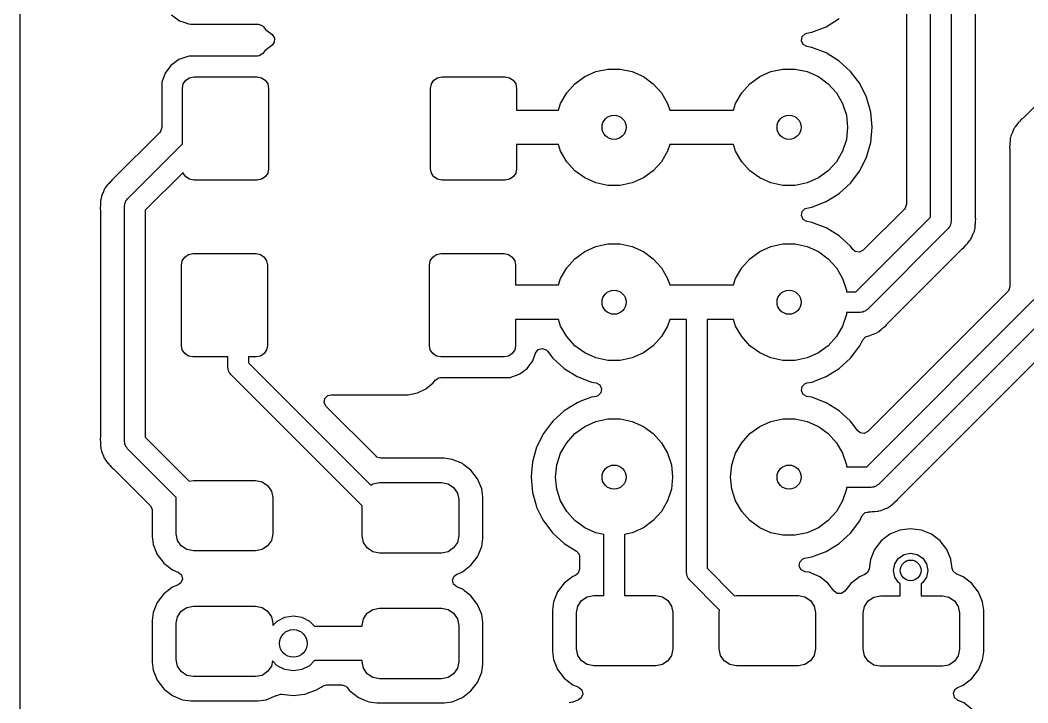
# Model space of a CAD drawing. Extents: x 0.22 to 1.78, y 0.22 to 2.18.
# Drawn here: x 0.222 to 0.798, y 0.551 to 0.942 of the extents above; entities that cross this region are included whole.
import ezdxf

# ---------------------------------------------------------------- set-up
doc = ezdxf.new("R2010")
doc.units = 0
doc.header["$MEASUREMENT"] = 0
doc.layers.add('BLACK', color=7, linetype='CONTINUOUS')

msp = doc.modelspace()

# ---------------------------------------------------------------- linework, layer by layer
at = {"layer": 'BLACK', "linetype": 'CONTINUOUS'}
for p, q in [((0.221831, 0.298871), (0.221831, 1.36125)), ((0.742126, 0.829218), (0.742126, 1.08693)), ((0.753937, 1.08354), (0.753937, 0.826772)), ((0.728327, 1.08229), (0.728327, 0.836548)), ((0.767736, 0.829309), (0.767736, 1.07548)), ((0.954547, 1.04541), (0.794947, 0.885806)), ((0.30837, 0.944722), (0.312831, 0.941429)), ((0.312831, 0.941429), (0.312831, 0.941429)), ((0.312831, 0.941429), (0.315323, 0.940557)), ((0.315323, 0.940557), (0.318064, 0.939598)), ((0.318064, 0.939598), (0.318064, 0.939598)), ((0.318064, 0.939598), (0.318064, 0.939598)), ((0.318064, 0.939598), (0.318064, 0.939598)), ((0.318064, 0.939598), (0.319307, 0.939482)), ((0.319307, 0.939482), (0.357826, 0.939482)), ((0.357826, 0.939482), (0.360117, 0.938737)), ((0.360117, 0.938737), (0.360874, 0.938014)), ((0.682378, 0.938022), (0.689825, 0.942633)), ((0.360874, 0.938014), (0.362114, 0.936458)), ((0.362114, 0.936458), (0.362114, 0.936458)), ((0.362114, 0.936458), (0.365798, 0.93352)), ((0.365798, 0.93352), (0.367125, 0.93151)), ((0.668752, 0.932377), (0.670502, 0.934032)), ((0.670502, 0.934032), (0.671458, 0.934343)), ((0.671458, 0.934343), (0.67421, 0.934858)), ((0.67421, 0.934858), (0.682378, 0.938022)), ((0.365798, 0.927426), (0.361719, 0.924172)), ((0.367017, 0.929103), (0.365798, 0.927426)), ((0.367125, 0.93151), (0.367017, 0.929103)), ((0.668309, 0.930009), (0.668752, 0.932377)), ((0.669343, 0.927833), (0.668309, 0.930009)), ((0.671458, 0.926681), (0.669343, 0.927833)), ((0.360478, 0.922616), (0.358468, 0.921289)), ((0.361719, 0.924172), (0.360478, 0.922616)), ((0.67421, 0.926166), (0.671458, 0.926681)), ((0.682378, 0.923002), (0.67421, 0.926166)), ((0.67421, 0.926166), (0.67421, 0.926166)), ((0.67421, 0.926166), (0.67421, 0.926166)), ((0.689825, 0.918391), (0.682378, 0.923002)), ((0.307976, 0.915908), (0.304684, 0.911447)), ((0.312437, 0.919201), (0.307976, 0.915908)), ((0.307976, 0.915908), (0.307976, 0.915908)), ((0.31767, 0.921032), (0.312437, 0.919201)), ((0.312437, 0.919201), (0.312437, 0.919201)), ((0.318381, 0.921098), (0.31767, 0.921032)), ((0.31767, 0.921032), (0.31767, 0.921032)), ((0.318913, 0.921148), (0.318381, 0.921098)), ((0.357431, 0.921148), (0.318913, 0.921148)), ((0.358468, 0.921289), (0.357431, 0.921148)), ((0.696298, 0.91249), (0.689825, 0.918391)), ((0.304684, 0.911447), (0.302853, 0.906214)), ((0.304684, 0.911447), (0.304684, 0.911447)), ((0.544488, 0.909493), (0.550879, 0.912339)), ((0.550879, 0.912339), (0.557722, 0.913793)), ((0.557722, 0.913793), (0.564718, 0.913793)), ((0.564718, 0.913793), (0.571562, 0.912339)), ((0.571562, 0.912339), (0.577953, 0.909493)), ((0.644488, 0.909493), (0.650879, 0.912339)), ((0.650879, 0.912339), (0.657722, 0.913793)), ((0.657722, 0.913793), (0.664718, 0.913793)), ((0.664718, 0.913793), (0.671562, 0.912339)), ((0.671562, 0.912339), (0.677953, 0.909493)), ((0.701577, 0.9055), (0.696298, 0.91249)), ((0.302853, 0.906214), (0.302736, 0.904971)), ((0.302736, 0.904971), (0.302736, 0.880315)), ((0.302853, 0.906214), (0.302853, 0.906214)), ((0.314567, 0.902756), (0.315066, 0.905267)), ((0.315066, 0.905267), (0.316489, 0.907396)), ((0.316489, 0.907396), (0.318618, 0.908818)), ((0.318618, 0.908818), (0.321129, 0.909318)), ((0.321129, 0.909318), (0.357218, 0.909318)), ((0.357218, 0.909318), (0.359729, 0.908818)), ((0.359729, 0.908818), (0.361858, 0.907396)), ((0.361858, 0.907396), (0.36328, 0.905267)), ((0.36328, 0.905267), (0.363779, 0.902756)), ((0.456299, 0.902756), (0.456799, 0.905267)), ((0.456799, 0.905267), (0.458221, 0.907396)), ((0.458221, 0.907396), (0.46035, 0.908818)), ((0.46035, 0.908818), (0.462861, 0.909318)), ((0.462861, 0.909318), (0.49895, 0.909318)), ((0.49895, 0.909318), (0.501461, 0.908818)), ((0.501461, 0.908818), (0.50359, 0.907396)), ((0.50359, 0.907396), (0.505012, 0.905267)), ((0.505012, 0.905267), (0.505512, 0.902756)), ((0.534147, 0.900182), (0.538828, 0.905381)), ((0.538828, 0.905381), (0.544488, 0.909493)), ((0.577953, 0.909493), (0.583613, 0.905381)), ((0.583613, 0.905381), (0.588294, 0.900182)), ((0.634147, 0.900182), (0.638828, 0.905381)), ((0.638828, 0.905381), (0.644488, 0.909493)), ((0.677953, 0.909493), (0.683613, 0.905381)), ((0.683613, 0.905381), (0.688294, 0.900182)), ((0.705481, 0.897659), (0.701577, 0.9055)), ((0.314567, 0.871016), (0.314567, 0.902756)), ((0.363779, 0.902756), (0.36378, 0.856824)), ((0.456299, 0.856824), (0.456299, 0.902756)), ((0.505512, 0.902756), (0.505512, 0.890354)), ((0.530649, 0.894123), (0.534147, 0.900182)), ((0.588294, 0.900182), (0.591792, 0.894123)), ((0.630649, 0.894123), (0.634147, 0.900182)), ((0.688294, 0.900182), (0.691792, 0.894123)), ((0.529425, 0.890354), (0.530649, 0.894123)), ((0.591792, 0.894123), (0.593016, 0.890354)), ((0.629425, 0.890354), (0.630649, 0.894123)), ((0.691792, 0.894123), (0.693954, 0.887469)), ((0.707879, 0.889234), (0.705481, 0.897659)), ((0.505512, 0.890354), (0.529425, 0.890354)), ((0.593016, 0.890354), (0.629425, 0.890354)), ((0.693954, 0.887469), (0.694685, 0.880512)), ((0.708687, 0.880512), (0.707879, 0.889234)), ((0.791688, 0.882398), (0.790339, 0.880841)), ((0.791775, 0.882506), (0.791688, 0.882398)), ((0.792157, 0.883015), (0.791775, 0.882506)), ((0.792606, 0.883465), (0.792157, 0.883015)), ((0.792701, 0.883567), (0.792606, 0.883465)), ((0.79405, 0.885124), (0.792701, 0.883567)), ((0.794299, 0.885284), (0.79405, 0.885124)), ((0.79405, 0.885124), (0.79405, 0.885124)), ((0.794947, 0.885806), (0.794299, 0.885284)), ((0.301595, 0.877559), (0.275262, 0.851226)), ((0.301992, 0.878024), (0.301595, 0.877559)), ((0.302736, 0.880315), (0.301992, 0.878024)), ((0.694685, 0.880512), (0.693954, 0.873554)), ((0.707879, 0.87179), (0.708687, 0.880512)), ((0.787943, 0.875394), (0.787738, 0.874588)), ((0.787986, 0.875687), (0.787943, 0.875394)), ((0.788841, 0.877561), (0.787986, 0.875687)), ((0.787986, 0.875687), (0.787986, 0.875687)), ((0.788894, 0.877689), (0.788841, 0.877561)), ((0.789614, 0.879619), (0.788894, 0.877689)), ((0.789792, 0.879856), (0.789614, 0.879619)), ((0.789614, 0.879619), (0.789614, 0.879619)), ((0.790217, 0.880572), (0.789792, 0.879856)), ((0.790339, 0.880841), (0.790217, 0.880572)), ((0.283226, 0.839675), (0.314567, 0.871016)), ((0.529425, 0.870669), (0.505512, 0.870669)), ((0.505512, 0.870669), (0.505512, 0.856824)), ((0.530649, 0.866901), (0.529425, 0.870669)), ((0.593016, 0.870669), (0.591792, 0.866901)), ((0.629425, 0.870669), (0.593016, 0.870669)), ((0.630649, 0.866901), (0.629425, 0.870669)), ((0.693954, 0.873554), (0.691792, 0.866901)), ((0.705481, 0.863365), (0.707879, 0.87179)), ((0.787377, 0.870713), (0.78723, 0.868659)), ((0.787382, 0.870852), (0.787377, 0.870713)), ((0.787472, 0.872118), (0.787382, 0.871488)), ((0.787382, 0.871488), (0.787382, 0.870852)), ((0.787487, 0.872256), (0.787472, 0.872118)), ((0.787634, 0.87431), (0.787487, 0.872256)), ((0.787738, 0.874588), (0.787634, 0.87431)), ((0.534147, 0.860842), (0.530649, 0.866901)), ((0.591792, 0.866901), (0.588294, 0.860842)), ((0.634147, 0.860842), (0.630649, 0.866901)), ((0.691792, 0.866901), (0.688294, 0.860842)), ((0.78723, 0.868659), (0.787293, 0.86837)), ((0.787293, 0.86837), (0.787382, 0.867541)), ((0.787382, 0.867541), (0.787382, 0.789304)), ((0.538828, 0.855643), (0.534147, 0.860842)), ((0.588294, 0.860842), (0.583613, 0.855643)), ((0.638828, 0.855643), (0.634147, 0.860842)), ((0.688294, 0.860842), (0.683613, 0.855643)), ((0.701577, 0.855524), (0.705481, 0.863365)), ((0.314984, 0.854729), (0.293307, 0.833053)), ((0.315066, 0.854313), (0.314984, 0.854729)), ((0.316489, 0.852184), (0.315066, 0.854313)), ((0.36328, 0.854313), (0.361858, 0.852184)), ((0.36378, 0.856824), (0.36328, 0.854313)), ((0.456799, 0.854313), (0.456299, 0.856824)), ((0.458221, 0.852184), (0.456799, 0.854313)), ((0.505012, 0.854313), (0.50359, 0.852184)), ((0.505512, 0.856824), (0.505012, 0.854313)), ((0.544488, 0.851531), (0.538828, 0.855643)), ((0.583613, 0.855643), (0.577953, 0.851531)), ((0.644488, 0.851531), (0.638828, 0.855643)), ((0.683613, 0.855643), (0.677953, 0.851531)), ((0.696298, 0.848534), (0.701577, 0.855524)), ((0.272003, 0.847818), (0.270654, 0.846261)), ((0.27209, 0.847926), (0.272003, 0.847818)), ((0.272472, 0.848435), (0.27209, 0.847926)), ((0.272921, 0.848885), (0.272472, 0.848435)), ((0.273016, 0.848987), (0.272921, 0.848885)), ((0.274365, 0.850544), (0.273016, 0.848987)), ((0.274614, 0.850704), (0.274365, 0.850544)), ((0.274365, 0.850544), (0.274365, 0.850544)), ((0.275262, 0.851226), (0.274614, 0.850704)), ((0.318618, 0.850762), (0.316489, 0.852184)), ((0.321129, 0.850263), (0.318618, 0.850762)), ((0.357218, 0.850263), (0.321129, 0.850263)), ((0.359729, 0.850762), (0.357218, 0.850263)), ((0.361858, 0.852184), (0.359729, 0.850762)), ((0.46035, 0.850762), (0.458221, 0.852184)), ((0.462861, 0.850263), (0.46035, 0.850762)), ((0.49895, 0.850263), (0.462861, 0.850263)), ((0.501461, 0.850762), (0.49895, 0.850263)), ((0.50359, 0.852184), (0.501461, 0.850762)), ((0.550879, 0.848685), (0.544488, 0.851531)), ((0.557722, 0.847231), (0.550879, 0.848685)), ((0.564718, 0.847231), (0.557722, 0.847231)), ((0.571562, 0.848685), (0.564718, 0.847231)), ((0.577953, 0.851531), (0.571562, 0.848685)), ((0.650879, 0.848685), (0.644488, 0.851531)), ((0.657722, 0.847231), (0.650879, 0.848685)), ((0.664718, 0.847231), (0.657722, 0.847231)), ((0.671562, 0.848685), (0.664718, 0.847231)), ((0.677953, 0.851531), (0.671562, 0.848685)), ((0.689825, 0.842633), (0.696298, 0.848534)), ((0.268258, 0.840814), (0.268053, 0.840008)), ((0.268301, 0.841107), (0.268258, 0.840814)), ((0.269156, 0.842981), (0.268301, 0.841107)), ((0.268301, 0.841107), (0.268301, 0.841107)), ((0.269209, 0.843109), (0.269156, 0.842981)), ((0.269929, 0.845039), (0.269209, 0.843109)), ((0.270107, 0.845276), (0.269929, 0.845039)), ((0.269929, 0.845039), (0.269929, 0.845039)), ((0.270531, 0.845992), (0.270107, 0.845276)), ((0.270654, 0.846261), (0.270531, 0.845992)), ((0.682378, 0.838022), (0.689825, 0.842633)), ((0.267692, 0.836133), (0.267545, 0.834079)), ((0.267697, 0.836272), (0.267692, 0.836133)), ((0.267787, 0.837538), (0.267697, 0.836908)), ((0.267697, 0.836908), (0.267697, 0.836272)), ((0.267802, 0.837676), (0.267787, 0.837538)), ((0.267949, 0.83973), (0.267802, 0.837676)), ((0.268053, 0.840008), (0.267949, 0.83973)), ((0.281496, 0.835499), (0.281697, 0.83625)), ((0.281496, 0.700886), (0.281496, 0.835499)), ((0.281697, 0.837027), (0.282086, 0.837701)), ((0.281697, 0.83625), (0.281697, 0.837027)), ((0.282086, 0.837701), (0.282287, 0.838451)), ((0.282287, 0.838451), (0.282837, 0.839001)), ((0.282837, 0.839001), (0.283226, 0.839675)), ((0.67421, 0.834858), (0.682378, 0.838022)), ((0.728327, 0.836548), (0.727582, 0.834257)), ((0.267545, 0.834079), (0.267608, 0.83379)), ((0.267608, 0.83379), (0.267697, 0.832961)), ((0.267697, 0.832961), (0.267697, 0.703424)), ((0.293307, 0.833053), (0.293307, 0.703332)), ((0.668309, 0.830009), (0.668752, 0.832377)), ((0.669343, 0.827833), (0.668309, 0.830009)), ((0.668752, 0.832377), (0.670502, 0.834032)), ((0.670502, 0.834032), (0.671457, 0.834343)), ((0.671457, 0.834343), (0.67421, 0.834858)), ((0.699326, 0.786417), (0.742126, 0.829218)), ((0.727185, 0.833792), (0.703589, 0.810196)), ((0.727582, 0.834257), (0.727185, 0.833792)), ((0.767825, 0.828481), (0.767736, 0.829309)), ((0.671458, 0.826681), (0.669343, 0.827833)), ((0.673557, 0.826288), (0.671458, 0.826681)), ((0.67421, 0.826166), (0.673557, 0.826288)), ((0.682378, 0.823002), (0.67421, 0.826166)), ((0.753146, 0.823819), (0.752596, 0.823269)), ((0.753347, 0.82457), (0.753146, 0.823819)), ((0.753736, 0.825243), (0.753347, 0.82457)), ((0.753937, 0.826772), (0.753736, 0.826021)), ((0.753736, 0.826021), (0.753736, 0.825243)), ((0.767484, 0.82254), (0.767631, 0.824596)), ((0.767631, 0.824596), (0.767646, 0.824732)), ((0.767646, 0.824732), (0.767736, 0.825362)), ((0.767736, 0.825998), (0.767741, 0.826137)), ((0.767736, 0.825362), (0.767736, 0.825998)), ((0.767741, 0.826137), (0.76778, 0.826681)), ((0.76778, 0.826681), (0.767888, 0.828192)), ((0.767888, 0.828192), (0.767825, 0.828481)), ((0.689825, 0.818391), (0.682378, 0.823002)), ((0.696298, 0.81249), (0.689825, 0.818391)), ((0.752207, 0.822596), (0.705947, 0.776336)), ((0.752596, 0.823269), (0.752207, 0.822596)), ((0.765504, 0.817231), (0.766224, 0.819162)), ((0.766224, 0.819162), (0.766277, 0.81929)), ((0.766277, 0.81929), (0.767132, 0.821163)), ((0.767132, 0.821163), (0.767175, 0.821456)), ((0.767175, 0.821456), (0.767381, 0.822263)), ((0.767381, 0.822263), (0.767484, 0.82254)), ((0.544488, 0.809493), (0.550879, 0.812339)), ((0.550879, 0.812339), (0.557722, 0.813793)), ((0.557722, 0.813793), (0.564718, 0.813793)), ((0.564718, 0.813793), (0.571562, 0.812339)), ((0.571562, 0.812339), (0.577953, 0.809493)), ((0.644488, 0.809493), (0.650879, 0.812339)), ((0.650879, 0.812339), (0.657722, 0.813793)), ((0.657722, 0.813793), (0.664718, 0.813793)), ((0.664718, 0.813793), (0.671562, 0.812339)), ((0.671562, 0.812339), (0.677953, 0.809493)), ((0.697296, 0.811168), (0.696298, 0.81249)), ((0.761068, 0.811727), (0.762418, 0.813284)), ((0.762418, 0.813284), (0.762511, 0.813384)), ((0.762511, 0.813384), (0.762961, 0.813835)), ((0.762961, 0.813835), (0.763343, 0.814345)), ((0.763343, 0.814345), (0.76343, 0.814452)), ((0.76343, 0.814452), (0.764779, 0.816009)), ((0.764779, 0.816009), (0.764901, 0.816278)), ((0.764901, 0.816278), (0.765327, 0.816994)), ((0.765327, 0.816994), (0.765351, 0.817027)), ((0.765351, 0.817027), (0.765504, 0.817231)), ((0.314476, 0.804217), (0.315898, 0.806346)), ((0.315898, 0.806346), (0.318027, 0.807768)), ((0.318027, 0.807768), (0.320538, 0.808268)), ((0.320538, 0.808268), (0.356627, 0.808268)), ((0.356627, 0.808268), (0.359138, 0.807768)), ((0.359138, 0.807768), (0.361267, 0.806346)), ((0.361267, 0.806346), (0.362689, 0.804217)), ((0.456208, 0.804217), (0.457631, 0.806346)), ((0.457631, 0.806346), (0.459759, 0.807768)), ((0.459759, 0.807768), (0.46227, 0.808268)), ((0.46227, 0.808268), (0.49836, 0.808268)), ((0.49836, 0.808268), (0.500871, 0.807768)), ((0.500871, 0.807768), (0.502999, 0.806346)), ((0.502999, 0.806346), (0.504422, 0.804217)), ((0.538828, 0.805381), (0.544488, 0.809493)), ((0.577953, 0.809493), (0.583613, 0.805381)), ((0.638828, 0.805381), (0.644488, 0.809493)), ((0.677953, 0.809493), (0.683613, 0.805381)), ((0.697723, 0.810603), (0.697296, 0.811168)), ((0.699064, 0.809479), (0.697723, 0.810603)), ((0.701443, 0.809103), (0.699064, 0.809479)), ((0.703589, 0.810196), (0.701443, 0.809103)), ((0.717499, 0.768373), (0.760171, 0.811044)), ((0.760171, 0.811044), (0.760819, 0.811567)), ((0.760819, 0.811567), (0.761068, 0.811727)), ((0.313976, 0.801706), (0.314476, 0.804217)), ((0.313976, 0.755774), (0.313976, 0.801706)), ((0.362689, 0.804217), (0.363189, 0.801706)), ((0.363189, 0.801706), (0.363189, 0.755774)), ((0.455709, 0.801706), (0.456208, 0.804217)), ((0.455709, 0.755774), (0.455709, 0.801706)), ((0.504422, 0.804217), (0.504921, 0.801706)), ((0.504921, 0.801706), (0.504921, 0.790354)), ((0.534147, 0.800182), (0.538828, 0.805381)), ((0.583613, 0.805381), (0.588294, 0.800182)), ((0.634147, 0.800182), (0.638828, 0.805381)), ((0.683613, 0.805381), (0.688294, 0.800182)), ((0.530649, 0.794123), (0.534147, 0.800182)), ((0.588294, 0.800182), (0.591792, 0.794123)), ((0.630649, 0.794123), (0.634147, 0.800182)), ((0.688294, 0.800182), (0.691792, 0.794123)), ((0.504921, 0.790354), (0.529425, 0.790354)), ((0.529425, 0.790354), (0.530649, 0.794123)), ((0.591792, 0.794123), (0.593016, 0.790354)), ((0.593016, 0.790354), (0.629425, 0.790354)), ((0.629425, 0.790354), (0.630649, 0.794123)), ((0.691792, 0.794123), (0.693954, 0.787469)), ((0.787382, 0.789304), (0.786638, 0.787013)), ((0.693954, 0.787469), (0.694064, 0.786417)), ((0.694064, 0.786417), (0.699326, 0.786417)), ((0.78624, 0.786548), (0.7063, 0.706607)), ((0.786638, 0.787013), (0.78624, 0.786548)), ((0.705625, 0.686417), (0.801181, 0.781974)), ((0.693954, 0.773554), (0.691792, 0.766901)), ((0.694064, 0.774606), (0.693954, 0.773554)), ((0.701772, 0.774606), (0.694064, 0.774606)), ((0.702523, 0.774808), (0.701772, 0.774606)), ((0.7033, 0.774808), (0.702523, 0.774808)), ((0.703973, 0.775196), (0.7033, 0.774808)), ((0.704724, 0.775397), (0.703973, 0.775196)), ((0.705274, 0.775947), (0.704724, 0.775397)), ((0.705947, 0.776336), (0.705274, 0.775947)), ((0.811262, 0.775352), (0.712247, 0.676336)), ((0.529425, 0.770669), (0.504921, 0.770669)), ((0.504921, 0.770669), (0.504921, 0.755774)), ((0.530649, 0.766901), (0.529425, 0.770669)), ((0.534147, 0.760842), (0.530649, 0.766901)), ((0.591792, 0.766901), (0.588294, 0.760842)), ((0.593016, 0.770669), (0.591792, 0.766901)), ((0.602559, 0.770669), (0.593016, 0.770669)), ((0.602559, 0.625937), (0.602559, 0.770669)), ((0.629425, 0.770669), (0.61437, 0.770669)), ((0.61437, 0.770669), (0.61437, 0.628383)), ((0.630649, 0.766901), (0.629425, 0.770669)), ((0.634147, 0.760842), (0.630649, 0.766901)), ((0.691792, 0.766901), (0.688294, 0.760842)), ((0.714708, 0.765582), (0.715159, 0.766033)), ((0.715159, 0.766033), (0.715259, 0.766126)), ((0.715259, 0.766126), (0.716817, 0.767475)), ((0.716817, 0.767475), (0.716976, 0.767724)), ((0.716976, 0.767724), (0.717499, 0.768373)), ((0.538828, 0.755643), (0.534147, 0.760842)), ((0.588294, 0.760842), (0.583613, 0.755643)), ((0.638828, 0.755643), (0.634147, 0.760842)), ((0.688294, 0.760842), (0.683613, 0.755643)), ((0.703297, 0.758978), (0.704984, 0.760697)), ((0.704984, 0.760697), (0.705958, 0.761049)), ((0.705958, 0.761049), (0.706003, 0.761059)), ((0.706003, 0.761059), (0.70628, 0.761163)), ((0.706003, 0.761059), (0.706003, 0.761059)), ((0.70628, 0.761163), (0.707087, 0.761369)), ((0.707087, 0.761369), (0.70738, 0.761411)), ((0.70738, 0.761411), (0.709254, 0.762267)), ((0.709254, 0.762267), (0.709382, 0.76232)), ((0.709382, 0.76232), (0.711312, 0.76304)), ((0.711312, 0.76304), (0.711549, 0.763217)), ((0.711549, 0.763217), (0.712266, 0.763642)), ((0.712266, 0.763642), (0.712534, 0.763765)), ((0.712534, 0.763765), (0.714091, 0.765114)), ((0.714091, 0.765114), (0.714199, 0.7652)), ((0.714199, 0.7652), (0.714708, 0.765582)), ((0.723798, 0.668373), (0.819226, 0.7638)), ((0.314476, 0.753263), (0.313976, 0.755774)), ((0.363189, 0.755774), (0.362689, 0.753263)), ((0.456208, 0.753263), (0.455709, 0.755774)), ((0.504921, 0.755774), (0.504422, 0.753263)), ((0.544488, 0.751531), (0.538828, 0.755643)), ((0.583613, 0.755643), (0.577953, 0.751531)), ((0.644488, 0.751531), (0.638828, 0.755643)), ((0.683613, 0.755643), (0.677953, 0.751531)), ((0.696298, 0.748534), (0.701577, 0.755524)), ((0.701577, 0.755524), (0.703297, 0.758978)), ((0.315898, 0.751134), (0.314476, 0.753263)), ((0.318027, 0.749712), (0.315898, 0.751134)), ((0.320538, 0.749213), (0.318027, 0.749712)), ((0.340551, 0.749213), (0.320538, 0.749213)), ((0.340551, 0.743307), (0.340551, 0.749213)), ((0.356627, 0.749213), (0.352362, 0.749213)), ((0.352362, 0.749213), (0.352362, 0.745753)), ((0.359138, 0.749712), (0.356627, 0.749213)), ((0.361267, 0.751134), (0.359138, 0.749712)), ((0.362689, 0.753263), (0.361267, 0.751134)), ((0.457631, 0.751134), (0.456208, 0.753263)), ((0.459759, 0.749712), (0.457631, 0.751134)), ((0.46227, 0.749213), (0.459759, 0.749712)), ((0.49836, 0.749213), (0.46227, 0.749213)), ((0.500871, 0.749712), (0.49836, 0.749213)), ((0.502999, 0.751134), (0.500871, 0.749712)), ((0.504422, 0.753263), (0.502999, 0.751134)), ((0.514804, 0.747083), (0.516338, 0.751466)), ((0.516338, 0.751466), (0.517797, 0.753382)), ((0.517797, 0.753382), (0.520104, 0.754075)), ((0.520104, 0.754075), (0.522378, 0.753279)), ((0.522378, 0.753279), (0.523127, 0.752527)), ((0.523127, 0.752527), (0.526142, 0.748534)), ((0.550879, 0.748685), (0.544488, 0.751531)), ((0.557722, 0.747231), (0.550879, 0.748685)), ((0.571562, 0.748685), (0.564718, 0.747231)), ((0.577953, 0.751531), (0.571562, 0.748685)), ((0.650879, 0.748685), (0.644488, 0.751531)), ((0.657722, 0.747231), (0.650879, 0.748685)), ((0.671562, 0.748685), (0.664718, 0.747231)), ((0.677953, 0.751531), (0.671562, 0.748685)), ((0.340752, 0.742556), (0.340551, 0.743307)), ((0.352362, 0.745753), (0.422203, 0.675912)), ((0.51152, 0.742633), (0.514804, 0.747083)), ((0.514804, 0.747083), (0.514804, 0.747083)), ((0.526142, 0.748534), (0.532616, 0.742633)), ((0.564718, 0.747231), (0.557722, 0.747231)), ((0.664718, 0.747231), (0.657722, 0.747231)), ((0.689825, 0.742633), (0.696298, 0.748534)), ((0.340752, 0.741779), (0.340752, 0.742556)), ((0.341141, 0.741105), (0.340752, 0.741779)), ((0.341342, 0.740354), (0.341141, 0.741105)), ((0.341892, 0.739805), (0.341342, 0.740354)), ((0.342281, 0.739131), (0.341892, 0.739805)), ((0.417323, 0.664089), (0.342281, 0.739131)), ((0.459009, 0.735914), (0.461019, 0.737241)), ((0.461019, 0.737241), (0.462056, 0.737382)), ((0.462056, 0.737382), (0.500575, 0.737382)), ((0.500575, 0.737382), (0.501818, 0.737498)), ((0.500575, 0.737382), (0.500575, 0.737382)), ((0.501818, 0.737498), (0.507051, 0.73933)), ((0.507051, 0.73933), (0.507346, 0.739548)), ((0.507346, 0.739548), (0.511512, 0.742622)), ((0.511512, 0.742622), (0.51152, 0.742633)), ((0.511512, 0.742622), (0.511512, 0.742622)), ((0.511512, 0.742622), (0.511512, 0.742622)), ((0.532616, 0.742633), (0.540063, 0.738022)), ((0.540063, 0.738022), (0.548231, 0.734858)), ((0.67421, 0.734858), (0.682378, 0.738022)), ((0.682378, 0.738022), (0.689825, 0.742633)), ((0.453603, 0.731036), (0.457768, 0.734358)), ((0.457768, 0.734358), (0.459009, 0.735914)), ((0.548231, 0.734858), (0.550902, 0.734358)), ((0.550902, 0.734358), (0.550983, 0.734343)), ((0.550983, 0.734343), (0.553098, 0.73319)), ((0.553098, 0.73319), (0.554132, 0.731015)), ((0.668309, 0.730009), (0.668752, 0.732377)), ((0.668752, 0.732377), (0.670502, 0.734032)), ((0.670502, 0.734032), (0.671458, 0.734343)), ((0.671458, 0.734343), (0.671539, 0.734358)), ((0.671539, 0.734358), (0.67421, 0.734858)), ((0.396028, 0.725411), (0.397731, 0.727115)), ((0.397731, 0.727115), (0.399501, 0.727539)), ((0.399501, 0.727539), (0.443609, 0.727539)), ((0.443609, 0.727539), (0.448803, 0.728725)), ((0.448803, 0.728725), (0.453603, 0.731036)), ((0.448803, 0.728725), (0.448803, 0.728725)), ((0.448803, 0.728725), (0.448803, 0.728725)), ((0.548231, 0.726166), (0.543227, 0.724228)), ((0.550983, 0.726681), (0.548231, 0.726166)), ((0.551939, 0.726991), (0.550983, 0.726681)), ((0.553689, 0.728647), (0.551939, 0.726991)), ((0.554132, 0.731015), (0.553689, 0.728647)), ((0.669343, 0.727833), (0.668309, 0.730009)), ((0.671458, 0.726681), (0.669343, 0.727833)), ((0.67421, 0.726166), (0.671458, 0.726681)), ((0.682378, 0.723002), (0.67421, 0.726166)), ((0.67421, 0.726166), (0.67421, 0.726166)), ((0.67421, 0.726166), (0.67421, 0.726166)), ((0.395651, 0.723032), (0.396028, 0.725411)), ((0.396745, 0.720886), (0.395651, 0.723032)), ((0.425229, 0.692401), (0.396745, 0.720886)), ((0.540063, 0.723002), (0.532616, 0.718391)), ((0.543227, 0.724228), (0.540063, 0.723002)), ((0.689825, 0.718391), (0.682378, 0.723002)), ((0.532616, 0.718391), (0.526142, 0.71249)), ((0.696298, 0.71249), (0.689825, 0.718391)), ((0.525438, 0.711556), (0.520864, 0.7055)), ((0.526142, 0.71249), (0.525438, 0.711556)), ((0.538828, 0.705381), (0.544488, 0.709493)), ((0.544488, 0.709493), (0.550879, 0.712339)), ((0.550879, 0.712339), (0.557722, 0.713793)), ((0.557722, 0.713793), (0.564718, 0.713793)), ((0.564718, 0.713793), (0.571562, 0.712339)), ((0.571562, 0.712339), (0.577953, 0.709493)), ((0.577953, 0.709493), (0.583613, 0.705381)), ((0.638828, 0.705381), (0.644488, 0.709493)), ((0.644488, 0.709493), (0.650879, 0.712339)), ((0.650879, 0.712339), (0.657722, 0.713793)), ((0.657722, 0.713793), (0.664718, 0.713793)), ((0.664718, 0.713793), (0.671562, 0.712339)), ((0.671562, 0.712339), (0.677953, 0.709493)), ((0.677953, 0.709493), (0.683613, 0.705381)), ((0.700433, 0.707014), (0.696298, 0.71249)), ((0.267608, 0.702595), (0.267545, 0.702306)), ((0.267697, 0.703424), (0.267608, 0.702595)), ((0.293307, 0.703332), (0.318473, 0.678166)), ((0.520864, 0.705499), (0.517138, 0.698016)), ((0.520864, 0.7055), (0.520864, 0.705499)), ((0.534147, 0.700182), (0.538828, 0.705381)), ((0.583613, 0.705381), (0.588294, 0.700182)), ((0.634147, 0.700182), (0.638828, 0.705381)), ((0.683613, 0.705381), (0.688294, 0.700182)), ((0.701774, 0.70589), (0.700433, 0.707014)), ((0.704153, 0.705514), (0.701774, 0.70589)), ((0.7063, 0.706607), (0.704153, 0.705514)), ((0.267545, 0.702306), (0.267545, 0.702306)), ((0.267545, 0.702306), (0.267692, 0.700251)), ((0.267692, 0.700251), (0.267697, 0.700112)), ((0.267697, 0.700112), (0.267697, 0.699476)), ((0.267697, 0.699476), (0.267787, 0.698847)), ((0.267787, 0.698847), (0.267802, 0.698709)), ((0.267802, 0.698709), (0.267949, 0.696654)), ((0.281697, 0.700135), (0.281496, 0.700886)), ((0.281697, 0.699357), (0.281697, 0.700135)), ((0.282086, 0.698684), (0.281697, 0.699357)), ((0.282287, 0.697933), (0.282086, 0.698684)), ((0.282837, 0.697383), (0.282287, 0.697933)), ((0.283226, 0.69671), (0.282837, 0.697383)), ((0.516959, 0.697659), (0.515522, 0.692607)), ((0.517138, 0.698016), (0.516959, 0.697659)), ((0.530649, 0.694123), (0.534147, 0.700182)), ((0.588294, 0.700182), (0.591792, 0.694123)), ((0.630649, 0.694123), (0.634147, 0.700182)), ((0.688294, 0.700182), (0.691792, 0.694123)), ((0.267949, 0.696654), (0.268052, 0.696377)), ((0.268052, 0.696377), (0.268258, 0.69557)), ((0.268258, 0.69557), (0.268301, 0.695277)), ((0.268301, 0.695277), (0.268301, 0.695277)), ((0.268301, 0.695277), (0.269156, 0.693404)), ((0.269156, 0.693404), (0.269209, 0.693275)), ((0.269209, 0.693275), (0.269929, 0.691345)), ((0.269929, 0.691345), (0.269929, 0.691345)), ((0.269929, 0.691345), (0.269929, 0.691345)), ((0.269929, 0.691345), (0.269993, 0.69126)), ((0.269993, 0.69126), (0.270107, 0.691108)), ((0.270107, 0.691108), (0.270532, 0.690392)), ((0.311042, 0.668893), (0.283226, 0.69671)), ((0.425694, 0.692004), (0.425229, 0.692401)), ((0.427985, 0.69126), (0.425694, 0.692004)), ((0.464148, 0.69126), (0.427985, 0.69126)), ((0.46877, 0.690651), (0.464148, 0.69126)), ((0.464148, 0.69126), (0.464148, 0.69126)), ((0.515522, 0.692607), (0.514562, 0.689234)), ((0.528487, 0.687469), (0.530649, 0.694123)), ((0.591792, 0.694123), (0.593954, 0.687469)), ((0.628487, 0.687469), (0.630649, 0.694123)), ((0.691792, 0.694123), (0.693954, 0.687469)), ((0.270532, 0.690392), (0.270654, 0.690123)), ((0.270654, 0.690123), (0.272003, 0.688566)), ((0.272003, 0.688566), (0.27209, 0.688459)), ((0.27209, 0.688459), (0.272472, 0.687949)), ((0.272472, 0.687949), (0.272472, 0.687949)), ((0.272472, 0.687949), (0.272922, 0.687499)), ((0.272922, 0.687499), (0.273016, 0.687398)), ((0.273016, 0.687398), (0.273871, 0.686411)), ((0.273871, 0.686411), (0.274365, 0.685841)), ((0.274365, 0.685841), (0.274614, 0.685681)), ((0.274614, 0.685681), (0.275262, 0.685158)), ((0.474521, 0.688269), (0.46877, 0.690651)), ((0.46877, 0.690651), (0.46877, 0.690651)), ((0.47543, 0.687572), (0.474521, 0.688269)), ((0.474521, 0.688269), (0.474521, 0.688269)), ((0.474521, 0.688269), (0.474521, 0.688269)), ((0.47946, 0.68448), (0.47543, 0.687572)), ((0.514562, 0.689234), (0.514011, 0.683282)), ((0.527756, 0.680512), (0.528487, 0.687469)), ((0.593954, 0.687469), (0.594685, 0.680512)), ((0.627756, 0.680512), (0.628487, 0.687469)), ((0.693954, 0.687469), (0.694064, 0.686417)), ((0.694064, 0.686417), (0.705625, 0.686417)), ((0.275262, 0.685158), (0.296083, 0.664338)), ((0.47946, 0.684479), (0.47946, 0.68448)), ((0.47946, 0.68448), (0.47946, 0.68448)), ((0.47946, 0.68448), (0.47946, 0.68448)), ((0.483249, 0.679541), (0.47946, 0.684479)), ((0.47946, 0.684479), (0.47946, 0.684479)), ((0.48455, 0.676402), (0.483249, 0.679541)), ((0.483249, 0.679541), (0.483249, 0.679541)), ((0.514011, 0.683282), (0.513754, 0.680512)), ((0.513754, 0.680512), (0.514562, 0.67179)), ((0.528487, 0.673554), (0.527756, 0.680512)), ((0.594685, 0.680512), (0.593954, 0.673554)), ((0.628487, 0.673554), (0.627756, 0.680512)), ((0.318473, 0.678166), (0.320866, 0.678642)), ((0.320866, 0.678642), (0.356299, 0.678642)), ((0.356299, 0.678642), (0.360066, 0.677893)), ((0.360066, 0.677893), (0.363259, 0.675759)), ((0.363259, 0.675759), (0.365393, 0.672566)), ((0.422203, 0.675912), (0.423399, 0.676711)), ((0.423399, 0.676711), (0.427165, 0.677461)), ((0.427165, 0.677461), (0.462598, 0.677461)), ((0.462598, 0.677461), (0.466365, 0.676711)), ((0.466365, 0.676711), (0.469558, 0.674578)), ((0.469558, 0.674578), (0.471692, 0.671385)), ((0.485632, 0.67379), (0.48455, 0.676402)), ((0.48624, 0.669168), (0.485632, 0.67379)), ((0.694064, 0.674606), (0.693954, 0.673554)), ((0.708071, 0.674606), (0.694064, 0.674606)), ((0.708822, 0.674808), (0.708071, 0.674606)), ((0.709599, 0.674808), (0.708822, 0.674808)), ((0.710273, 0.675196), (0.709599, 0.674808)), ((0.711024, 0.675397), (0.710273, 0.675196)), ((0.711573, 0.675947), (0.711024, 0.675397)), ((0.712247, 0.676336), (0.711573, 0.675947)), ((0.311024, 0.668799), (0.311042, 0.668893)), ((0.311024, 0.64813), (0.311024, 0.668799)), ((0.365393, 0.672566), (0.366142, 0.668799)), ((0.366142, 0.668799), (0.366142, 0.64813)), ((0.471692, 0.671385), (0.472441, 0.667618)), ((0.48624, 0.645399), (0.48624, 0.669168)), ((0.514562, 0.67179), (0.516683, 0.664338)), ((0.530649, 0.666901), (0.528487, 0.673554)), ((0.593954, 0.673554), (0.591792, 0.666901)), ((0.630649, 0.666901), (0.628487, 0.673554)), ((0.693954, 0.673554), (0.691792, 0.666901)), ((0.723276, 0.667724), (0.723798, 0.668373)), ((0.296083, 0.664338), (0.297176, 0.662192)), ((0.417323, 0.646949), (0.417323, 0.664089)), ((0.472441, 0.667618), (0.472441, 0.646949)), ((0.516683, 0.664338), (0.51696, 0.663365)), ((0.51696, 0.663365), (0.520177, 0.656903)), ((0.534147, 0.660842), (0.530649, 0.666901)), ((0.591792, 0.666901), (0.588294, 0.660842)), ((0.634147, 0.660842), (0.630649, 0.666901)), ((0.691792, 0.666901), (0.688294, 0.660842)), ((0.713679, 0.661411), (0.715553, 0.662267)), ((0.715553, 0.662267), (0.715681, 0.66232)), ((0.715681, 0.66232), (0.717611, 0.66304)), ((0.717611, 0.66304), (0.717848, 0.663217)), ((0.717848, 0.663217), (0.718565, 0.663642)), ((0.718565, 0.663642), (0.718834, 0.663765)), ((0.718834, 0.663765), (0.72039, 0.665114)), ((0.72039, 0.665114), (0.720498, 0.6652)), ((0.720498, 0.6652), (0.721008, 0.665582)), ((0.721008, 0.665582), (0.721458, 0.666033)), ((0.721458, 0.666033), (0.721558, 0.666126)), ((0.721558, 0.666126), (0.723116, 0.667475)), ((0.723116, 0.667475), (0.723276, 0.667724)), ((0.297176, 0.662192), (0.297224, 0.661582)), ((0.297224, 0.661582), (0.297224, 0.64658)), ((0.520177, 0.656903), (0.520864, 0.655524)), ((0.538828, 0.655643), (0.534147, 0.660842)), ((0.588294, 0.660842), (0.583613, 0.655643)), ((0.638828, 0.655643), (0.634147, 0.660842)), ((0.688294, 0.660842), (0.683613, 0.655643)), ((0.701577, 0.655524), (0.703055, 0.658493)), ((0.703055, 0.658493), (0.704743, 0.660211)), ((0.704743, 0.660211), (0.706379, 0.660551)), ((0.706373, 0.660635), (0.706651, 0.660655)), ((0.706379, 0.660551), (0.706373, 0.660635)), ((0.706651, 0.660655), (0.70784, 0.66074)), ((0.706651, 0.660655), (0.706651, 0.660655)), ((0.70784, 0.66074), (0.708705, 0.660802)), ((0.708705, 0.660802), (0.708845, 0.660807)), ((0.708845, 0.660807), (0.70948, 0.660807)), ((0.70948, 0.660807), (0.71011, 0.660898)), ((0.71011, 0.660898), (0.710247, 0.660912)), ((0.710247, 0.660912), (0.712302, 0.661059)), ((0.712302, 0.661059), (0.712579, 0.661163)), ((0.712579, 0.661163), (0.713387, 0.661369)), ((0.713387, 0.661369), (0.713679, 0.661411)), ((0.520864, 0.655524), (0.526142, 0.648534)), ((0.544488, 0.651531), (0.538828, 0.655643)), ((0.550879, 0.648685), (0.544488, 0.651531)), ((0.577953, 0.651531), (0.571562, 0.648685)), ((0.583613, 0.655643), (0.577953, 0.651531)), ((0.644488, 0.651531), (0.638828, 0.655643)), ((0.650879, 0.648685), (0.644488, 0.651531)), ((0.677953, 0.651531), (0.671562, 0.648685)), ((0.683613, 0.655643), (0.677953, 0.651531)), ((0.696298, 0.648534), (0.701577, 0.655524)), ((0.730709, 0.651011), (0.724537, 0.650199)), ((0.73688, 0.650199), (0.730709, 0.651011)), ((0.730709, 0.651011), (0.730709, 0.651011)), ((0.297224, 0.64658), (0.297224, 0.64658)), ((0.297224, 0.64658), (0.297833, 0.641958)), ((0.311773, 0.644363), (0.311024, 0.64813)), ((0.366142, 0.64813), (0.365393, 0.644363)), ((0.418072, 0.643182), (0.417323, 0.646949)), ((0.472441, 0.646949), (0.471692, 0.643182)), ((0.485632, 0.640777), (0.48624, 0.645399)), ((0.526142, 0.648534), (0.532616, 0.642633)), ((0.555315, 0.647742), (0.550879, 0.648685)), ((0.555315, 0.612894), (0.555315, 0.647742)), ((0.571562, 0.648685), (0.567126, 0.647742)), ((0.567126, 0.647742), (0.567126, 0.612894)), ((0.657722, 0.647231), (0.650879, 0.648685)), ((0.664718, 0.647231), (0.657722, 0.647231)), ((0.671562, 0.648685), (0.664718, 0.647231)), ((0.689825, 0.642633), (0.696298, 0.648534)), ((0.718786, 0.647816), (0.713847, 0.644027)), ((0.724537, 0.650199), (0.718786, 0.647816)), ((0.718786, 0.647816), (0.718786, 0.647816)), ((0.724537, 0.650199), (0.724537, 0.650199)), ((0.736881, 0.650199), (0.73688, 0.650199)), ((0.742631, 0.647816), (0.736881, 0.650199)), ((0.742632, 0.647816), (0.742631, 0.647816)), ((0.742631, 0.647816), (0.742631, 0.647816)), ((0.744242, 0.64658), (0.742632, 0.647816)), ((0.74757, 0.644027), (0.744242, 0.64658)), ((0.297833, 0.641958), (0.297833, 0.641958)), ((0.297833, 0.641958), (0.300215, 0.636207)), ((0.313906, 0.64117), (0.311773, 0.644363)), ((0.3171, 0.639037), (0.313906, 0.64117)), ((0.363259, 0.64117), (0.360066, 0.639037)), ((0.365393, 0.644363), (0.363259, 0.64117)), ((0.420206, 0.639989), (0.418072, 0.643182)), ((0.423399, 0.637856), (0.420206, 0.639989)), ((0.469558, 0.639989), (0.466365, 0.637856)), ((0.471692, 0.643182), (0.469558, 0.639989)), ((0.483249, 0.635026), (0.485632, 0.640777)), ((0.532616, 0.642633), (0.53967, 0.638265)), ((0.682378, 0.638022), (0.689825, 0.642633)), ((0.713847, 0.644027), (0.710058, 0.639088)), ((0.713847, 0.644027), (0.713847, 0.644027)), ((0.75136, 0.639088), (0.74757, 0.644027)), ((0.74757, 0.644027), (0.74757, 0.644027)), ((0.74757, 0.644027), (0.74757, 0.644027)), ((0.74757, 0.644027), (0.74757, 0.644027)), ((0.74757, 0.644027), (0.74757, 0.644027)), ((0.300215, 0.636207), (0.300215, 0.636207)), ((0.300215, 0.636207), (0.303489, 0.63194)), ((0.320866, 0.638287), (0.3171, 0.639037)), ((0.356299, 0.638287), (0.320866, 0.638287)), ((0.360066, 0.639037), (0.356299, 0.638287)), ((0.427165, 0.637106), (0.423399, 0.637856)), ((0.462598, 0.637106), (0.427165, 0.637106)), ((0.466365, 0.637856), (0.462598, 0.637106)), ((0.47946, 0.630087), (0.483249, 0.635026)), ((0.53967, 0.638265), (0.541226, 0.636426)), ((0.541226, 0.636426), (0.541516, 0.634951)), ((0.541516, 0.634951), (0.541516, 0.627894)), ((0.667319, 0.63194), (0.668977, 0.633687)), ((0.668977, 0.633687), (0.670121, 0.634093)), ((0.670121, 0.634093), (0.67421, 0.634858)), ((0.67421, 0.634858), (0.682378, 0.638022)), ((0.710058, 0.639088), (0.707675, 0.633337)), ((0.710058, 0.639088), (0.710058, 0.639088)), ((0.721615, 0.630932), (0.723749, 0.634125)), ((0.723749, 0.634125), (0.726942, 0.636259)), ((0.726942, 0.636259), (0.730709, 0.637008)), ((0.730709, 0.637008), (0.734475, 0.636259)), ((0.734475, 0.636259), (0.737668, 0.634125)), ((0.737668, 0.634125), (0.739802, 0.630932)), ((0.753597, 0.633687), (0.75136, 0.639088)), ((0.75136, 0.639088), (0.75136, 0.639088)), ((0.753742, 0.633337), (0.753597, 0.633687)), ((0.303489, 0.63194), (0.304005, 0.631268)), ((0.304005, 0.631268), (0.308943, 0.627479)), ((0.474521, 0.626298), (0.47946, 0.630087)), ((0.541516, 0.627894), (0.540771, 0.625603)), ((0.61437, 0.628383), (0.630066, 0.612688)), ((0.667005, 0.629552), (0.667319, 0.63194)), ((0.668154, 0.627435), (0.667005, 0.629552)), ((0.706958, 0.627891), (0.705921, 0.625717)), ((0.707675, 0.633337), (0.706958, 0.627891)), ((0.707675, 0.633337), (0.707675, 0.633337)), ((0.720866, 0.627165), (0.721615, 0.630932)), ((0.739802, 0.630932), (0.740551, 0.627165)), ((0.754413, 0.628236), (0.753742, 0.633337)), ((0.754954, 0.626708), (0.754413, 0.628236)), ((0.308943, 0.627479), (0.310977, 0.626637)), ((0.310977, 0.626637), (0.312175, 0.62614)), ((0.312175, 0.62614), (0.314007, 0.624576)), ((0.314569, 0.622234), (0.313647, 0.620008)), ((0.314007, 0.624576), (0.314569, 0.622234)), ((0.468896, 0.621664), (0.469817, 0.62389)), ((0.469817, 0.62389), (0.47129, 0.624959)), ((0.47129, 0.624959), (0.47341, 0.625837)), ((0.47341, 0.625837), (0.474521, 0.626298)), ((0.537683, 0.623702), (0.532745, 0.619913)), ((0.53911, 0.624293), (0.537683, 0.623702)), ((0.537683, 0.623702), (0.537683, 0.623702)), ((0.540771, 0.625603), (0.53911, 0.624293)), ((0.60276, 0.625186), (0.602559, 0.625937)), ((0.60276, 0.624409), (0.60276, 0.625186)), ((0.603149, 0.623735), (0.60276, 0.624409)), ((0.60335, 0.622984), (0.603149, 0.623735)), ((0.6039, 0.622434), (0.60335, 0.622984)), ((0.604289, 0.621761), (0.6039, 0.622434)), ((0.670328, 0.626398), (0.668154, 0.627435)), ((0.672707, 0.626084), (0.670328, 0.626398)), ((0.678458, 0.623702), (0.672707, 0.626084)), ((0.672707, 0.626084), (0.672707, 0.626084)), ((0.678715, 0.623505), (0.678458, 0.623702)), ((0.678458, 0.623702), (0.678458, 0.623702)), ((0.678458, 0.623702), (0.678458, 0.623702)), ((0.683397, 0.619913), (0.678715, 0.623505)), ((0.701463, 0.623505), (0.696525, 0.619716)), ((0.704586, 0.624799), (0.701463, 0.623505)), ((0.705921, 0.625717), (0.704586, 0.624799)), ((0.721615, 0.623399), (0.720866, 0.627165)), ((0.723749, 0.620206), (0.721615, 0.623399)), ((0.739802, 0.623399), (0.737668, 0.620206)), ((0.740551, 0.627165), (0.739802, 0.623399)), ((0.756786, 0.625144), (0.754954, 0.626708)), ((0.760742, 0.623505), (0.756786, 0.625144)), ((0.762184, 0.622399), (0.760742, 0.623505)), ((0.760742, 0.623505), (0.760742, 0.623505)), ((0.760742, 0.623505), (0.760742, 0.623505)), ((0.76568, 0.619716), (0.762184, 0.622399)), ((0.308943, 0.6176), (0.304005, 0.613811)), ((0.312175, 0.618938), (0.308943, 0.6176)), ((0.313647, 0.620008), (0.312175, 0.618938)), ((0.469458, 0.619322), (0.468896, 0.621664)), ((0.47129, 0.617757), (0.469458, 0.619322)), ((0.474521, 0.616419), (0.47129, 0.617757)), ((0.475992, 0.61529), (0.474521, 0.616419)), ((0.474521, 0.616419), (0.474521, 0.616419)), ((0.474521, 0.616419), (0.474521, 0.616419)), ((0.532745, 0.619912), (0.528955, 0.614974)), ((0.532745, 0.619913), (0.532745, 0.619912)), ((0.621548, 0.604502), (0.604289, 0.621761)), ((0.683397, 0.619912), (0.683397, 0.619913)), ((0.683397, 0.619913), (0.683397, 0.619913)), ((0.683397, 0.619913), (0.683397, 0.619913)), ((0.683397, 0.619913), (0.683397, 0.619913)), ((0.686944, 0.61529), (0.683397, 0.619912)), ((0.696524, 0.619716), (0.693128, 0.61529)), ((0.696525, 0.619716), (0.696524, 0.619716)), ((0.724803, 0.619501), (0.723749, 0.620206)), ((0.724803, 0.612697), (0.724803, 0.619501)), ((0.737668, 0.620206), (0.736614, 0.619501)), ((0.736614, 0.619501), (0.736614, 0.612697)), ((0.765681, 0.619716), (0.76568, 0.619716)), ((0.76568, 0.619716), (0.76568, 0.619716)), ((0.76568, 0.619716), (0.76568, 0.619716)), ((0.76947, 0.614777), (0.765681, 0.619716)), ((0.765681, 0.619716), (0.765681, 0.619716)), ((0.304004, 0.61381), (0.300215, 0.608872)), ((0.304005, 0.613811), (0.304004, 0.61381)), ((0.47946, 0.612629), (0.475992, 0.61529)), ((0.483249, 0.607691), (0.47946, 0.612629)), ((0.47946, 0.612629), (0.47946, 0.612629)), ((0.47946, 0.612629), (0.47946, 0.612629)), ((0.47946, 0.612629), (0.47946, 0.612629)), ((0.47946, 0.612629), (0.47946, 0.612629)), ((0.528955, 0.614974), (0.526573, 0.609223)), ((0.528955, 0.614974), (0.528955, 0.614974)), ((0.542647, 0.610011), (0.54584, 0.612144)), ((0.54584, 0.612144), (0.549606, 0.612894)), ((0.549606, 0.612894), (0.555315, 0.612894)), ((0.567126, 0.612894), (0.585039, 0.612894)), ((0.585039, 0.612894), (0.588806, 0.612144)), ((0.588806, 0.612144), (0.591999, 0.610011)), ((0.630066, 0.612688), (0.631102, 0.612894)), ((0.631102, 0.612894), (0.666535, 0.612894)), ((0.666535, 0.612894), (0.670302, 0.612144)), ((0.670302, 0.612144), (0.673495, 0.610011)), ((0.688735, 0.613989), (0.686944, 0.61529)), ((0.691143, 0.613926), (0.688735, 0.613989)), ((0.693128, 0.61529), (0.691143, 0.613926)), ((0.706426, 0.609814), (0.709619, 0.611948)), ((0.709619, 0.611948), (0.713386, 0.612697)), ((0.713386, 0.612697), (0.724803, 0.612697)), ((0.736614, 0.612697), (0.748819, 0.612697)), ((0.748819, 0.612697), (0.752585, 0.611948)), ((0.752585, 0.611948), (0.755779, 0.609814)), ((0.771771, 0.609223), (0.76947, 0.614777)), ((0.76947, 0.614777), (0.76947, 0.614777)), ((0.300215, 0.608872), (0.297833, 0.603121)), ((0.300215, 0.608872), (0.300215, 0.608872)), ((0.313906, 0.603909), (0.3171, 0.606042)), ((0.3171, 0.606042), (0.320866, 0.606791)), ((0.320866, 0.606791), (0.356299, 0.606791)), ((0.356299, 0.606791), (0.360066, 0.606042)), ((0.360066, 0.606042), (0.363259, 0.603909)), ((0.420206, 0.602727), (0.423399, 0.604861)), ((0.423399, 0.604861), (0.427165, 0.60561)), ((0.427165, 0.60561), (0.462598, 0.60561)), ((0.462598, 0.60561), (0.466365, 0.604861)), ((0.466365, 0.604861), (0.469558, 0.602727)), ((0.485632, 0.60194), (0.483249, 0.607691)), ((0.483249, 0.607691), (0.483249, 0.607691)), ((0.526573, 0.609223), (0.525965, 0.604601)), ((0.526573, 0.609223), (0.526573, 0.609223)), ((0.539764, 0.603051), (0.540513, 0.606818)), ((0.540513, 0.606818), (0.542647, 0.610011)), ((0.591999, 0.610011), (0.594133, 0.606818)), ((0.594133, 0.606818), (0.594882, 0.603051)), ((0.673495, 0.610011), (0.675629, 0.606818)), ((0.675629, 0.606818), (0.676378, 0.603051)), ((0.703543, 0.602854), (0.704293, 0.606621)), ((0.704293, 0.606621), (0.706426, 0.609814)), ((0.755779, 0.609814), (0.757912, 0.606621)), ((0.757912, 0.606621), (0.758661, 0.602854)), ((0.771852, 0.609026), (0.771771, 0.609223)), ((0.772461, 0.604404), (0.771852, 0.609026)), ((0.297833, 0.60312), (0.297224, 0.598499)), ((0.297833, 0.603121), (0.297833, 0.60312)), ((0.311024, 0.596949), (0.311773, 0.600715)), ((0.311773, 0.600715), (0.313906, 0.603909)), ((0.363259, 0.603909), (0.365393, 0.600715)), ((0.365393, 0.600715), (0.366142, 0.596949)), ((0.368696, 0.598174), (0.373086, 0.60041)), ((0.373086, 0.60041), (0.377953, 0.601181)), ((0.377953, 0.601181), (0.382819, 0.60041)), ((0.382819, 0.60041), (0.387209, 0.598174)), ((0.417323, 0.595768), (0.418072, 0.599534)), ((0.418072, 0.599534), (0.420206, 0.602727)), ((0.469558, 0.602727), (0.471692, 0.599534)), ((0.471692, 0.599534), (0.472441, 0.595768)), ((0.485632, 0.601939), (0.485632, 0.60194)), ((0.48624, 0.597317), (0.485632, 0.601939)), ((0.525965, 0.604601), (0.525965, 0.580832)), ((0.539764, 0.582382), (0.539764, 0.603051)), ((0.594882, 0.603051), (0.594882, 0.582382)), ((0.62126, 0.603051), (0.621548, 0.604502)), ((0.62126, 0.582382), (0.62126, 0.603051)), ((0.676378, 0.603051), (0.676378, 0.582382)), ((0.703543, 0.582185), (0.703543, 0.602854)), ((0.758661, 0.602854), (0.758661, 0.582185)), ((0.772461, 0.580635), (0.772461, 0.604404)), ((0.297224, 0.598499), (0.297224, 0.57473)), ((0.311024, 0.57628), (0.311024, 0.596949)), ((0.366142, 0.595619), (0.368696, 0.598174)), ((0.366142, 0.596949), (0.366142, 0.595619)), ((0.387209, 0.598174), (0.390107, 0.595276)), ((0.390107, 0.595276), (0.417323, 0.595276)), ((0.417323, 0.595276), (0.417323, 0.595768)), ((0.472441, 0.595768), (0.472441, 0.575098)), ((0.48624, 0.573549), (0.48624, 0.597317)), ((0.540513, 0.578615), (0.539764, 0.582382)), ((0.594882, 0.582382), (0.594133, 0.578615)), ((0.622009, 0.578615), (0.62126, 0.582382)), ((0.676378, 0.582382), (0.675629, 0.578615)), ((0.704293, 0.578418), (0.703543, 0.582185)), ((0.758661, 0.582185), (0.757912, 0.578418)), ((0.311773, 0.572513), (0.311024, 0.57628)), ((0.525965, 0.580832), (0.525965, 0.580832)), ((0.525965, 0.580832), (0.526573, 0.57621)), ((0.526573, 0.57621), (0.526573, 0.57621)), ((0.526573, 0.57621), (0.528955, 0.570459)), ((0.542647, 0.575422), (0.540513, 0.578615)), ((0.594133, 0.578615), (0.591999, 0.575422)), ((0.624143, 0.575422), (0.622009, 0.578615)), ((0.675629, 0.578615), (0.673495, 0.575422)), ((0.706426, 0.575225), (0.704293, 0.578418)), ((0.757912, 0.578418), (0.755779, 0.575225)), ((0.76947, 0.570262), (0.771852, 0.576013)), ((0.771852, 0.576013), (0.772461, 0.580635)), ((0.297224, 0.57473), (0.297224, 0.57473)), ((0.297224, 0.57473), (0.297833, 0.570108)), ((0.297833, 0.570108), (0.297833, 0.570108)), ((0.297833, 0.570108), (0.300215, 0.564357)), ((0.313906, 0.56932), (0.311773, 0.572513)), ((0.365393, 0.572513), (0.363259, 0.56932)), ((0.36597, 0.575419), (0.365393, 0.572513)), ((0.368696, 0.572693), (0.36597, 0.575419)), ((0.373086, 0.570456), (0.368696, 0.572693)), ((0.377953, 0.569685), (0.373086, 0.570456)), ((0.382819, 0.570456), (0.377953, 0.569685)), ((0.387209, 0.572693), (0.382819, 0.570456)), ((0.390107, 0.575591), (0.387209, 0.572693)), ((0.417323, 0.575591), (0.390107, 0.575591)), ((0.417323, 0.575098), (0.417323, 0.575591)), ((0.418072, 0.571332), (0.417323, 0.575098)), ((0.420206, 0.568139), (0.418072, 0.571332)), ((0.471692, 0.571332), (0.469558, 0.568139)), ((0.472441, 0.575098), (0.471692, 0.571332)), ((0.485632, 0.568927), (0.48624, 0.573549)), ((0.528955, 0.570459), (0.528955, 0.570459)), ((0.528955, 0.570459), (0.532745, 0.565521)), ((0.54584, 0.573289), (0.542647, 0.575422)), ((0.549606, 0.572539), (0.54584, 0.573289)), ((0.585039, 0.572539), (0.549606, 0.572539)), ((0.588806, 0.573289), (0.585039, 0.572539)), ((0.591999, 0.575422), (0.588806, 0.573289)), ((0.627336, 0.573289), (0.624143, 0.575422)), ((0.631102, 0.572539), (0.627336, 0.573289)), ((0.666535, 0.572539), (0.631102, 0.572539)), ((0.670302, 0.573289), (0.666535, 0.572539)), ((0.673495, 0.575422), (0.670302, 0.573289)), ((0.709619, 0.573092), (0.706426, 0.575225)), ((0.713386, 0.572343), (0.709619, 0.573092)), ((0.748819, 0.572343), (0.713386, 0.572343)), ((0.752585, 0.573092), (0.748819, 0.572343)), ((0.755779, 0.575225), (0.752585, 0.573092)), ((0.76568, 0.565324), (0.76947, 0.570262)), ((0.300215, 0.564357), (0.300215, 0.564357)), ((0.300215, 0.564357), (0.303983, 0.559447)), ((0.3171, 0.567186), (0.313906, 0.56932)), ((0.320866, 0.566437), (0.3171, 0.567186)), ((0.356299, 0.566437), (0.320866, 0.566437)), ((0.360066, 0.567186), (0.356299, 0.566437)), ((0.363259, 0.56932), (0.360066, 0.567186)), ((0.423399, 0.566005), (0.420206, 0.568139)), ((0.427165, 0.565256), (0.423399, 0.566005)), ((0.462598, 0.565256), (0.427165, 0.565256)), ((0.466365, 0.566005), (0.462598, 0.565256)), ((0.469558, 0.568139), (0.466365, 0.566005)), ((0.483249, 0.563176), (0.485632, 0.568927)), ((0.532745, 0.565521), (0.532745, 0.56552)), ((0.532745, 0.56552), (0.537683, 0.561731)), ((0.760742, 0.561534), (0.76568, 0.565324)), ((0.303983, 0.559447), (0.304005, 0.559418)), ((0.304005, 0.559418), (0.304005, 0.559418)), ((0.304005, 0.559418), (0.304005, 0.559418)), ((0.304005, 0.559418), (0.304352, 0.559152)), ((0.304352, 0.559152), (0.308943, 0.555629)), ((0.386435, 0.557097), (0.390854, 0.558643)), ((0.390854, 0.558643), (0.393755, 0.560466)), ((0.393755, 0.560466), (0.394913, 0.561194)), ((0.394913, 0.561194), (0.396987, 0.561791)), ((0.396987, 0.561791), (0.405654, 0.561791)), ((0.405654, 0.561791), (0.407945, 0.561047)), ((0.407945, 0.561047), (0.408747, 0.560266)), ((0.408747, 0.560266), (0.410069, 0.558543)), ((0.47946, 0.558237), (0.483249, 0.563176)), ((0.537683, 0.561731), (0.540544, 0.560546)), ((0.540544, 0.560546), (0.540915, 0.560392)), ((0.540915, 0.560392), (0.542747, 0.558828)), ((0.542747, 0.558828), (0.543309, 0.556486)), ((0.755116, 0.5569), (0.756038, 0.559126)), ((0.756038, 0.559126), (0.75751, 0.560195)), ((0.75751, 0.560195), (0.759463, 0.561004)), ((0.759463, 0.561004), (0.760742, 0.561534)), ((0.308943, 0.555629), (0.308943, 0.555629)), ((0.308943, 0.555629), (0.308943, 0.555628)), ((0.308943, 0.555628), (0.312785, 0.554037)), ((0.312785, 0.554037), (0.314694, 0.553246)), ((0.314694, 0.553246), (0.319316, 0.552638)), ((0.357849, 0.552638), (0.362471, 0.553246)), ((0.362471, 0.553246), (0.368222, 0.555629)), ((0.368222, 0.555629), (0.368302, 0.55569)), ((0.368302, 0.55569), (0.368369, 0.555714)), ((0.368369, 0.555714), (0.368443, 0.555756)), ((0.368443, 0.555756), (0.368451, 0.555743)), ((0.368451, 0.555743), (0.370572, 0.556494)), ((0.370572, 0.556494), (0.371115, 0.55644)), ((0.371115, 0.55644), (0.371119, 0.556469)), ((0.371119, 0.556469), (0.377953, 0.555699)), ((0.377953, 0.555699), (0.384569, 0.556444)), ((0.377953, 0.555699), (0.377953, 0.555699)), ((0.377953, 0.555699), (0.377953, 0.555699)), ((0.384569, 0.556444), (0.384687, 0.556486)), ((0.384569, 0.556444), (0.384569, 0.556444)), ((0.384569, 0.556444), (0.384569, 0.556444)), ((0.384687, 0.556486), (0.386435, 0.557097)), ((0.410069, 0.558543), (0.410304, 0.558237)), ((0.410304, 0.558237), (0.415242, 0.554447)), ((0.415242, 0.554447), (0.415243, 0.554447)), ((0.415243, 0.554447), (0.415243, 0.554447)), ((0.415243, 0.554447), (0.418277, 0.55319)), ((0.418277, 0.55319), (0.420994, 0.552065)), ((0.46877, 0.552065), (0.474521, 0.554447)), ((0.474521, 0.554447), (0.47946, 0.558237)), ((0.540915, 0.55319), (0.537684, 0.551852)), ((0.542387, 0.55426), (0.540915, 0.55319)), ((0.543309, 0.556486), (0.542387, 0.55426)), ((0.755678, 0.554558), (0.755116, 0.5569)), ((0.75751, 0.552994), (0.755678, 0.554558)), ((0.760742, 0.551655), (0.75751, 0.552994)), ((0.319316, 0.552638), (0.357849, 0.552638)), ((0.420994, 0.552065), (0.425616, 0.551457)), ((0.425616, 0.551457), (0.464148, 0.551457)), ((0.464148, 0.551457), (0.46877, 0.552065)), ((0.537419, 0.551821), (0.535652, 0.551446)), ((0.537447, 0.551754), (0.537419, 0.551821)), ((0.537684, 0.551852), (0.537447, 0.551754)), ((0.761, 0.551457), (0.760742, 0.551655)), ((0.760742, 0.551655), (0.760742, 0.551655)), ((0.760742, 0.551655), (0.760742, 0.551655)), ((0.76568, 0.547866), (0.761, 0.551457))]:
    msp.add_line(p, q, dxfattribs=at)
at = {"layer": 'BLACK'}
for centre, radius in [((0.56122, 0.880512), 0.00689), ((0.66122, 0.880512), 0.00689), ((0.56122, 0.780512), 0.00689), ((0.66122, 0.780512), 0.00689), ((0.56122, 0.680512), 0.00689), ((0.66122, 0.680512), 0.00689), ((0.730709, 0.627165), 0.005906), ((0.377953, 0.585433), 0.007874)]:
    msp.add_circle(centre, radius, dxfattribs=at)

doc.saveas('drawing.dxf')
